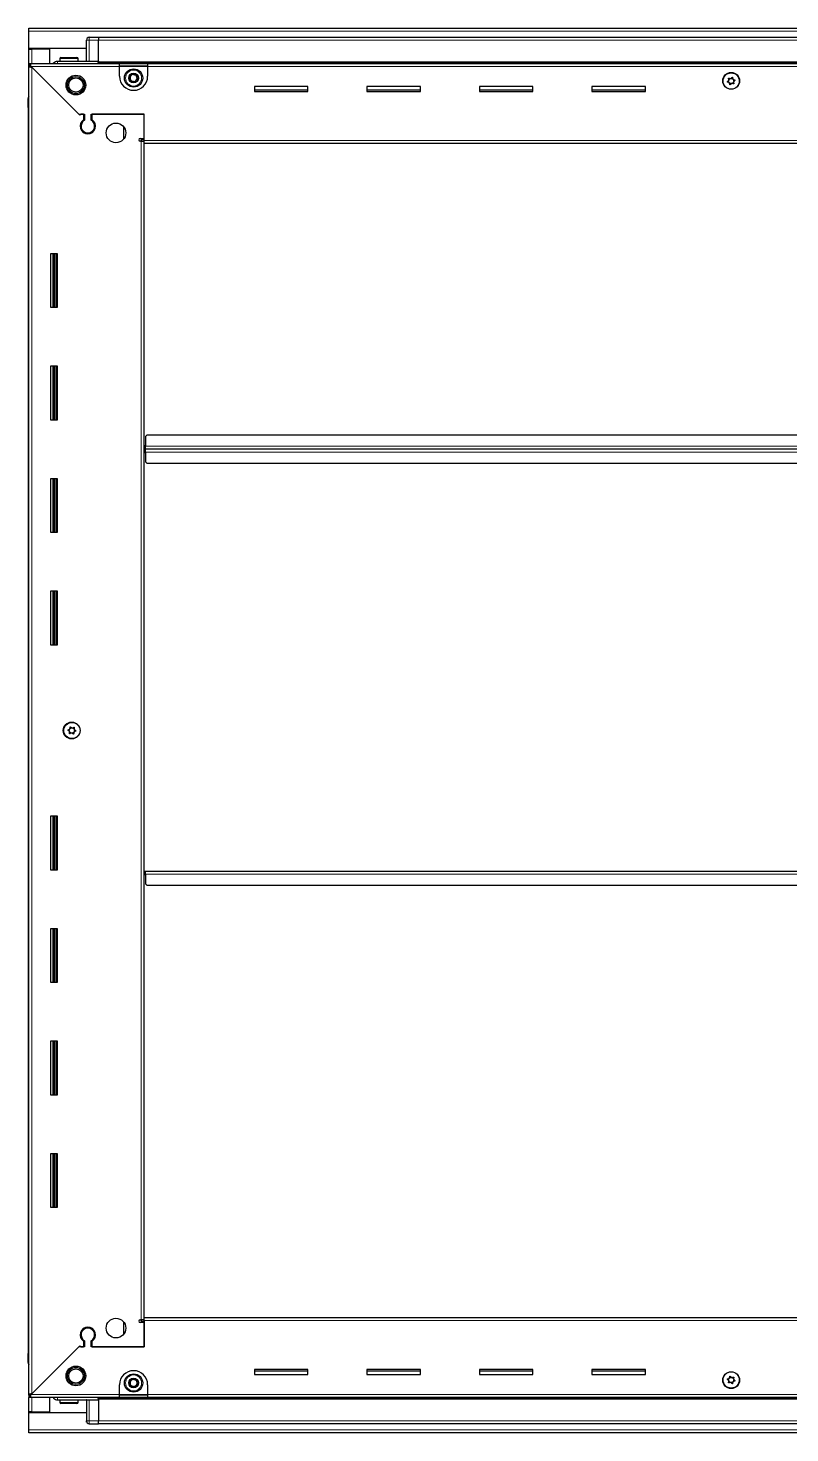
# Model space of a CAD drawing. Header units: millimetres. Extents: x -659 to 3179, y -1210 to 1460.
# Drawn here: x 2096 to 2638, y 274 to 1273 of the extents above; entities that cross this region are included whole.
import ezdxf

# ---------------------------------------------------------------- set-up
doc = ezdxf.new("R2010")
doc.units = ezdxf.units.MM

msp = doc.modelspace()

# ---------------------------------------------------------------- linework, layer by layer
at = {"color": 7, "linetype": 'Continuous', "lineweight": 25}
for p, q in [((2096.43, 1270.73), (2096.43, 1272.83)), ((2096.43, 1272.83), (3095.43, 1272.83)), ((2096.43, 1258.33), (2096.43, 1270.73)), ((2137.43, 1249.33), (2137.43, 1264.33)), ((2138.11, 1265.83), (2138.11, 1265.83)), ((2139.43, 1266.33), (2145.93, 1266.33)), ((2139.43, 1266.33), (2145.93, 1266.33)), ((2145.93, 1266.33), (2145.93, 1266.33)), ((2145.93, 1266.33), (2145.93, 1266.33)), ((2145.93, 1266.33), (2145.93, 1264.33)), ((3045.93, 1266.18), (2145.93, 1266.18)), ((2145.93, 1249.33), (2145.93, 1264.33)), ((2137.43, 1258.33), (2096.43, 1258.33)), ((2096.43, 1257.83), (2096.43, 1258.33)), ((2096.43, 1247.58), (2096.43, 1257.83)), ((2096.43, 1257.83), (2098.53, 1257.83)), ((2097.93, 1257.83), (2097.93, 1258.33)), ((2111.43, 1257.83), (2098.53, 1257.83)), ((2111.43, 1247.58), (2111.43, 1257.83)), ((2116.93, 1249.33), (2145.93, 1249.33)), ((2118.43, 1251.23), (2118.43, 1249.33)), ((2119.23, 1252.03), (2130.63, 1252.03)), ((2131.43, 1249.33), (2131.43, 1251.23)), ((2145.85, 1247.58), (2145.93, 1249.3)), ((2145.93, 1249.33), (2145.93, 1248.83)), ((2096.43, 1246.08), (2096.43, 1247.58)), ((2096.43, 1247.58), (2097.43, 1247.58)), ((2096.43, 1245.58), (2096.43, 1246.08)), ((2096.43, 1246.08), (2097.43, 1246.08)), ((2096.43, 301.08), (2096.43, 1245.58)), ((2097.93, 1245.58), (2096.43, 1245.58)), ((2097.43, 1247.58), (2160.93, 1247.58)), ((2097.43, 1246.08), (2097.43, 1247.58)), ((2098.03, 1245.48), (2131.93, 1211.58)), ((2132.63, 1210.88), (2098.53, 1244.98)), ((2145.93, 1248.18), (3045.93, 1248.18)), ((2160.93, 1245.48), (2160.93, 1247.58)), ((2160.93, 1247.58), (2180.93, 1247.58)), ((2160.93, 1246.08), (2180.93, 1246.08)), ((2160.93, 1238.58), (2160.93, 1245.48)), ((2180.93, 1247.58), (3010.93, 1247.58)), ((2180.93, 1247.58), (2180.93, 1245.48)), ((2180.93, 1245.48), (2180.93, 1238.58)), ((2294.93, 1231.33), (2256.93, 1231.33)), ((2256.93, 1231.33), (2256.93, 1227.83)), ((2294.93, 1227.83), (2294.93, 1231.33)), ((2374.93, 1231.33), (2336.93, 1231.33)), ((2336.93, 1231.33), (2336.93, 1227.83)), ((2374.93, 1227.83), (2374.93, 1231.33)), ((2454.93, 1231.33), (2416.93, 1231.33)), ((2416.93, 1231.33), (2416.93, 1227.83)), ((2454.93, 1227.83), (2454.93, 1231.33)), ((2534.93, 1231.33), (2496.93, 1231.33)), ((2496.93, 1231.33), (2496.93, 1227.83)), ((2534.93, 1227.83), (2534.93, 1231.33)), ((2095.93, 1222.83), (2095.93, 1216.33)), ((2095.93, 1216.33), (2095.93, 1222.83)), ((2294.93, 1228.58), (2256.93, 1228.58)), ((2256.93, 1227.83), (2294.93, 1227.83)), ((2374.93, 1228.58), (2336.93, 1228.58)), ((2336.93, 1227.83), (2374.93, 1227.83)), ((2454.93, 1228.58), (2416.93, 1228.58)), ((2416.93, 1227.83), (2454.93, 1227.83)), ((2534.93, 1228.58), (2496.93, 1228.58)), ((2496.93, 1227.83), (2534.93, 1227.83)), ((2095.93, 1216.33), (2095.93, 1216.33)), ((2096.43, 1216.33), (2095.93, 1216.33)), ((2096.08, 1216.33), (2096.08, 330.33)), ((2131.93, 1211.58), (2136.13, 1211.58)), ((2133.33, 1211.58), (2132.63, 1210.88)), ((2135.43, 1211.58), (2133.33, 1211.58)), ((2135.43, 1211.58), (2135.43, 1207.69)), ((2136.13, 1211.58), (2136.13, 1207.29)), ((2140.73, 1211.58), (2178.43, 1211.58)), ((2140.73, 1207.29), (2140.73, 1211.58)), ((2141.43, 1207.69), (2141.43, 1211.58)), ((2178.43, 1211.58), (2141.43, 1211.58)), ((2178.43, 1194.33), (2178.43, 1211.58)), ((2178.43, 1192.93), (2178.43, 1211.58)), ((2163.93, 1194), (2163.93, 1202.66)), ((2136.43, 1198.72), (2136.43, 1197.96)), ((2175.58, 1194.33), (2178.43, 1194.33)), ((2176.33, 1192.33), (2175.58, 1192.33)), ((2176.33, 1192.33), (2178.43, 1192.33)), ((2178.43, 1193.33), (2176.43, 1193.33)), ((2176.43, 1193.33), (2176.43, 1192.33)), ((2178.43, 1190.83), (2178.43, 1192.93)), ((2178.43, 355.83), (2178.43, 1190.83)), ((3013.43, 1190.83), (2178.43, 1190.83)), ((2116.93, 1112.33), (2111.93, 1112.33)), ((2111.93, 1112.33), (2111.93, 1074.33)), ((2114.08, 1074.33), (2114.08, 1112.33)), ((2115.87, 1074.33), (2115.87, 1112.33)), ((2115.91, 1074.33), (2115.91, 1112.33)), ((2116.93, 1074.33), (2116.93, 1112.33)), ((2111.93, 1074.33), (2116.93, 1074.33)), ((2116.93, 1032.33), (2111.93, 1032.33)), ((2111.93, 1032.33), (2111.93, 994.33)), ((2114.08, 994.33), (2114.08, 1032.33)), ((2115.87, 994.33), (2115.87, 1032.33)), ((2115.91, 994.33), (2115.91, 1032.33)), ((2116.93, 994.33), (2116.93, 1032.33)), ((2111.93, 994.33), (2116.93, 994.33)), ((2180.43, 983.33), (2179.43, 982.33)), ((2179.43, 982.33), (2179.43, 975.43)), ((3011.43, 983.33), (2180.43, 983.33)), ((2179.18, 973.33), (2178.43, 973.33)), ((2179.43, 976.18), (2179.18, 976.18)), ((2179.18, 976.18), (2179.18, 973.33)), ((2179.18, 973.33), (2179.18, 970.48)), ((2179.18, 970.48), (2179.43, 970.48)), ((2179.43, 973.33), (2179.43, 975.43)), ((2179.43, 971.23), (2179.43, 973.33)), ((3012.43, 973.33), (2179.43, 973.33)), ((2179.43, 971.23), (2179.43, 964.33)), ((2179.43, 964.33), (2180.43, 963.33)), ((2180.43, 963.33), (3011.43, 963.33)), ((2116.93, 952.33), (2111.93, 952.33)), ((2111.93, 952.33), (2111.93, 914.33)), ((2114.08, 914.33), (2114.08, 952.33)), ((2115.87, 914.33), (2115.87, 952.33)), ((2115.91, 914.33), (2115.91, 952.33)), ((2116.93, 914.33), (2116.93, 952.33)), ((2111.93, 914.33), (2116.93, 914.33)), ((2116.93, 872.33), (2111.93, 872.33)), ((2111.93, 872.33), (2111.93, 834.33)), ((2114.08, 834.33), (2114.08, 872.33)), ((2115.87, 834.33), (2115.87, 872.33)), ((2115.91, 834.33), (2115.91, 872.33)), ((2116.93, 834.33), (2116.93, 872.33)), ((2111.93, 834.33), (2116.93, 834.33)), ((2116.93, 712.33), (2111.93, 712.33)), ((2111.93, 712.33), (2111.93, 674.33)), ((2114.08, 674.33), (2114.08, 712.33)), ((2115.87, 674.33), (2115.87, 712.33)), ((2115.91, 674.33), (2115.91, 712.33)), ((2116.93, 674.33), (2116.93, 712.33)), ((2111.93, 674.33), (2116.93, 674.33)), ((2178.43, 673.33), (2179.18, 673.33)), ((2179.18, 673.33), (2179.18, 670.48)), ((2179.18, 670.48), (2179.43, 670.48)), ((2179.43, 673.33), (3012.43, 673.33)), ((2179.43, 671.23), (2179.43, 673.33)), ((2179.43, 671.23), (2179.43, 664.33)), ((2179.43, 664.33), (2180.43, 663.33)), ((2180.43, 663.33), (3011.43, 663.33)), ((2116.93, 632.33), (2111.93, 632.33)), ((2111.93, 632.33), (2111.93, 594.33)), ((2114.08, 594.33), (2114.08, 632.33)), ((2115.87, 594.33), (2115.87, 632.33)), ((2115.91, 594.33), (2115.91, 632.33)), ((2116.93, 594.33), (2116.93, 632.33)), ((2111.93, 594.33), (2116.93, 594.33)), ((2116.93, 552.33), (2111.93, 552.33)), ((2111.93, 552.33), (2111.93, 514.33)), ((2114.08, 514.33), (2114.08, 552.33)), ((2115.87, 514.33), (2115.87, 552.33)), ((2115.91, 514.33), (2115.91, 552.33)), ((2116.93, 514.33), (2116.93, 552.33)), ((2111.93, 514.33), (2116.93, 514.33)), ((2116.93, 472.33), (2111.93, 472.33)), ((2111.93, 472.33), (2111.93, 434.33)), ((2114.08, 434.33), (2114.08, 472.33)), ((2115.87, 434.33), (2115.87, 472.33)), ((2115.91, 434.33), (2115.91, 472.33)), ((2116.93, 434.33), (2116.93, 472.33)), ((2111.93, 434.33), (2116.93, 434.33)), ((2163.93, 344), (2163.93, 352.66)), ((2175.58, 354.33), (2176.33, 354.33)), ((2178.43, 352.33), (2175.58, 352.33)), ((2178.43, 354.33), (2176.33, 354.33)), ((2176.43, 354.33), (2176.43, 353.33)), ((2176.43, 353.33), (2178.43, 353.33)), ((2178.43, 353.73), (2178.43, 355.83)), ((2178.43, 355.83), (3013.43, 355.83)), ((2178.43, 353.73), (2178.43, 335.08)), ((2178.43, 335.08), (2178.43, 352.33)), ((2136.43, 348.7), (2136.43, 347.94)), ((2095.93, 323.83), (2095.93, 330.33)), ((2095.93, 330.33), (2095.93, 330.33)), ((2095.93, 330.33), (2095.93, 330.33)), ((2095.93, 330.33), (2095.93, 323.83)), ((2096.43, 330.33), (2095.93, 330.33)), ((2131.93, 335.08), (2098.03, 301.18)), ((2098.53, 301.68), (2132.63, 335.78)), ((2136.13, 335.08), (2131.93, 335.08)), ((2132.63, 335.78), (2133.33, 335.08)), ((2133.33, 335.08), (2135.43, 335.08)), ((2135.43, 338.97), (2135.43, 335.08)), ((2136.13, 339.37), (2136.13, 335.08)), ((2140.73, 335.08), (2140.73, 339.37)), ((2178.43, 335.08), (2140.73, 335.08)), ((2141.43, 335.08), (2141.43, 338.97)), ((2141.43, 335.08), (2178.43, 335.08)), ((2096.43, 322.51), (2096.43, 322.51)), ((2294.93, 318.83), (2256.93, 318.83)), ((2256.93, 318.83), (2256.93, 315.33)), ((2256.93, 318.08), (2294.93, 318.08)), ((2256.93, 315.33), (2294.93, 315.33)), ((2294.93, 315.33), (2294.93, 318.83)), ((2374.93, 318.83), (2336.93, 318.83)), ((2336.93, 318.83), (2336.93, 315.33)), ((2336.93, 318.08), (2374.93, 318.08)), ((2336.93, 315.33), (2374.93, 315.33)), ((2374.93, 315.33), (2374.93, 318.83)), ((2454.93, 318.83), (2416.93, 318.83)), ((2416.93, 318.83), (2416.93, 315.33)), ((2416.93, 318.08), (2454.93, 318.08)), ((2416.93, 315.33), (2454.93, 315.33)), ((2454.93, 315.33), (2454.93, 318.83)), ((2534.93, 318.83), (2496.93, 318.83)), ((2496.93, 318.83), (2496.93, 315.33)), ((2496.93, 318.08), (2534.93, 318.08)), ((2496.93, 315.33), (2534.93, 315.33)), ((2534.93, 315.33), (2534.93, 318.83)), ((2096.43, 300.58), (2096.43, 301.08)), ((2097.93, 301.08), (2096.43, 301.08)), ((2096.43, 300.58), (2096.43, 299.08)), ((2097.43, 300.58), (2096.43, 300.58)), ((2097.43, 300.58), (2097.43, 299.08)), ((2160.93, 301.18), (2160.93, 308.08)), ((2160.93, 299.08), (2160.93, 301.18)), ((2180.93, 300.58), (2160.93, 300.58)), ((2180.93, 308.08), (2180.93, 301.18)), ((2180.93, 301.18), (2180.93, 299.08)), ((2096.43, 288.83), (2096.43, 299.08)), ((2097.43, 299.08), (2096.43, 299.08)), ((2160.93, 299.08), (2097.43, 299.08)), ((2111.43, 288.83), (2111.43, 299.08)), ((2116.93, 297.33), (2145.93, 297.33)), ((2118.43, 297.33), (2118.43, 295.43)), ((2123, 294.63), (2119.23, 294.63)), ((2130.63, 294.63), (2123, 294.63)), ((2131.43, 295.43), (2131.43, 297.33)), ((2137.43, 297.33), (2137.43, 282.33)), ((2145.93, 297.36), (2145.85, 299.08)), ((3045.93, 298.48), (2145.93, 298.48)), ((2145.93, 297.33), (2145.93, 297.83)), ((2145.93, 297.33), (2145.93, 282.33)), ((2180.93, 299.08), (2160.93, 299.08)), ((3010.93, 299.08), (2180.93, 299.08)), ((2098.53, 288.83), (2096.43, 288.83)), ((2096.43, 288.33), (2096.43, 288.83)), ((2096.43, 275.93), (2096.43, 288.33)), ((2096.43, 288.33), (2137.43, 288.33)), ((2097.93, 288.33), (2097.93, 288.83)), ((2098.53, 288.83), (2111.43, 288.83)), ((2137.43, 282.33), (2137.43, 282.33)), ((2139.43, 280.33), (2145.93, 280.33)), ((2139.43, 280.33), (2145.93, 280.33)), ((2145.93, 280.33), (2145.93, 282.33)), ((2145.93, 280.48), (3045.93, 280.48)), ((2145.93, 280.33), (2145.93, 280.33)), ((2096.43, 273.83), (2096.43, 275.93)), ((3095.43, 273.83), (2096.43, 273.83))]:
    msp.add_line(p, q, dxfattribs=at)
at = {"color": 8, "linetype": 'Continuous', "lineweight": 18}
for p, q in [((3095.43, 1270.73), (2096.43, 1270.73)), ((2137.43, 1264.33), (2139.43, 1264.33)), ((2139.43, 1266.33), (2139.43, 1264.33)), ((2139.43, 1264.33), (2139.43, 1249.33)), ((2145.93, 1264.33), (2139.43, 1264.33)), ((3045.93, 1264.18), (2145.93, 1264.18)), ((2098.53, 1257.83), (2098.53, 1258.33)), ((2098.53, 1247.58), (2098.53, 1257.83)), ((2118.43, 1251.23), (2131.43, 1251.23)), ((3045.93, 1248.83), (2145.93, 1248.83)), ((2160.93, 1245.48), (2098.03, 1245.48)), ((2098.53, 1244.98), (2098.53, 301.68)), ((3045.93, 1247.59), (2145.93, 1247.59)), ((2160.93, 1245.48), (2180.93, 1245.48)), ((3010.93, 1245.48), (2180.93, 1245.48)), ((2096.43, 1222.83), (2095.93, 1222.83)), ((2176.33, 354.33), (2176.33, 1192.33)), ((2178.43, 1192.93), (3013.43, 1192.93)), ((2113.43, 1112.33), (2113.43, 1074.33)), ((2114.66, 1112.33), (2114.66, 1074.33)), ((2113.43, 1032.33), (2113.43, 994.33)), ((2114.66, 1032.33), (2114.66, 994.33)), ((3012.43, 975.43), (2179.43, 975.43)), ((2179.43, 971.23), (3012.43, 971.23)), ((2113.43, 952.33), (2113.43, 914.33)), ((2114.66, 952.33), (2114.66, 914.33)), ((2113.43, 872.33), (2113.43, 834.33)), ((2114.66, 872.33), (2114.66, 834.33)), ((2113.43, 712.33), (2113.43, 674.33)), ((2114.66, 712.33), (2114.66, 674.33)), ((2179.43, 671.23), (3012.43, 671.23)), ((2113.43, 632.33), (2113.43, 594.33)), ((2114.66, 632.33), (2114.66, 594.33)), ((2113.43, 552.33), (2113.43, 514.33)), ((2114.66, 552.33), (2114.66, 514.33)), ((2113.43, 472.33), (2113.43, 434.33)), ((2114.66, 472.33), (2114.66, 434.33)), ((3013.43, 353.73), (2178.43, 353.73)), ((2096.43, 323.83), (2095.93, 323.83)), ((2098.03, 301.18), (2160.93, 301.18)), ((2180.93, 301.18), (2160.93, 301.18)), ((2180.93, 301.18), (3010.93, 301.18)), ((2098.53, 288.83), (2098.53, 299.08)), ((2122.73, 295.43), (2118.43, 295.43)), ((2131.43, 295.43), (2122.73, 295.43)), ((2139.43, 282.33), (2139.43, 297.33)), ((2145.93, 299.07), (3045.93, 299.07)), ((2145.93, 297.83), (3045.93, 297.83)), ((2098.53, 288.33), (2098.53, 288.83)), ((2137.43, 282.33), (2139.43, 282.33)), ((2145.93, 282.33), (2139.43, 282.33)), ((2139.43, 280.33), (2139.43, 282.33)), ((2145.93, 282.48), (3045.93, 282.48)), ((3095.43, 275.93), (2096.43, 275.93))]:
    msp.add_line(p, q, dxfattribs=at)
at = {"color": 7, "linetype": 'Continuous', "lineweight": 25, "flags": 128}
msp.add_lwpolyline([(2137.58, 281.58), (2137.47, 281.94), (2137.43, 282.33)], dxfattribs=at)
at = {"color": 7, "linetype": 'Continuous', "lineweight": 25}
for centre, radius in [((2129.93, 1232.33), 7), ((2170.93, 1237.33), 6.5), ((2170.93, 1237.33), 3.46), ((2595.93, 1235.33), 6), ((2595.93, 1235.18), 5.78), ((2129.93, 1232.33), 6.03), ((2129.93, 1232.33), 5.1), ((2595.93, 1235.18), 1.85), ((2158.43, 1198.33), 7), ((2126.93, 773.33), 6), ((2127.08, 773.33), 5.78), ((2127.08, 773.33), 1.85), ((2158.43, 348.33), 7), ((2129.93, 314.33), 7), ((2129.93, 314.33), 6.03), ((2129.93, 314.33), 5.1), ((2170.93, 309.33), 6.5), ((2170.93, 309.33), 3.46), ((2595.93, 311.33), 6), ((2595.93, 311.48), 5.78), ((2595.93, 311.48), 1.85)]:
    msp.add_circle(centre, radius, dxfattribs=at)
at = {"color": 8, "linetype": 'Continuous', "lineweight": 18}
for centre in [(2170.93, 1237.33), (2170.93, 309.33)]:
    msp.add_circle(centre, 5.7, dxfattribs=at)
at = {"color": 7, "linetype": 'Continuous', "lineweight": 25}
for centre, radius, start, end in [((2139.43, 1264.33), 2, 90, 180), ((2119.23, 1251.23), 0.8, 90, 180), ((2130.63, 1251.23), 0.8, 0, 90), ((2137.23, 1249.53), 0.2, 270, 0), ((2170.93, 1237.33), 2.5, 134.01559, 194.01559), ((2170.93, 1237.33), 2.5, 74.01559, 134.01559), ((2170.93, 1237.33), 2.5, 14.01559, 74.01559), ((2170.93, 1238.58), 10, 180, 270), ((2170.93, 1237.33), 2.5, 194.01559, 254.01559), ((2170.93, 1237.33), 2.5, 254.01559, 314.01559), ((2170.93, 1238.58), 10, 270, 0), ((2170.93, 1237.33), 2.5, 314.01559, 14.01559), ((2097.93, 1222.83), 2, 138.59038, 180), ((2138.43, 1203.08), 5.5, 123.05573, 56.94427), ((2138.43, 1203.08), 4.8, 118.63099, 61.36901), ((2175.58, 1193.33), 1, 90, 270), ((2175.58, 353.33), 1, 90, 270), ((2138.43, 343.58), 5.5, 303.05573, 236.94427), ((2138.43, 343.58), 4.8, 298.63099, 241.36901), ((2097.93, 323.83), 2, 180, 199.56674), ((2097.93, 323.83), 2, 180, 221.40962), ((2097.93, 323.83), 2, 213.78451, 221.40962), ((2170.93, 308.08), 10, 90, 180), ((2170.93, 309.33), 2.5, 127.47401, 187.47401), ((2170.93, 309.33), 2.5, 67.47401, 127.47401), ((2170.93, 308.08), 10, 0, 90), ((2170.93, 309.33), 2.5, 7.47401, 67.47401), ((2170.93, 309.33), 2.5, 187.47401, 247.47401), ((2170.93, 309.33), 2.5, 247.47401, 307.47401), ((2170.93, 309.33), 2.5, 307.47401, 7.47401), ((2119.23, 295.43), 0.8, 180, 270), ((2130.63, 295.43), 0.8, 270, 0), ((2137.23, 297.13), 0.2, 0, 90), ((2139.43, 282.33), 2, 180, 270)]:
    msp.add_arc(centre, radius, start, end, dxfattribs=at)
for points, knots in [([(2113.71, 1247.58), (2113.83, 1247.78), (2114.22, 1248.43), (2115.37, 1249.14), (2116.41, 1249.27), (2116.93, 1249.33)], [0, 0, 0, 0, 0.18225, 0.591125, 1, 1, 1, 1]), ([(2145.93, 1249.33), (2145.93, 1249.29), (2145.93, 1249.22), (2145.93, 1248.6), (2145.93, 1248.02), (2145.93, 1247.62), (2145.93, 1247.59)], [0, 0, 0, 0, 0.324279, 0.648558, 0.972836, 1, 1, 1, 1]), ([(2096.43, 1245.58), (2096.46, 1245.53), (2096.51, 1245.44), (2096.9, 1245.31), (2097.46, 1245.18), (2098.04, 1245.07), (2098.4, 1245), (2098.53, 1244.98)], [0, 0, 0, 0, 0.230255, 0.448522, 0.666786, 0.88505, 1, 1, 1, 1]), ([(2098.03, 1245.48), (2097.98, 1245.73), (2097.89, 1246.23), (2097.76, 1246.87), (2097.63, 1247.33), (2097.52, 1247.55), (2097.45, 1247.57), (2097.43, 1247.58)], [0, 0, 0, 0, 0.230255, 0.448522, 0.666786, 0.88505, 1, 1, 1, 1]), ([(2168.15, 1238.12), (2168.52, 1238.48), (2169.22, 1239.15), (2169.91, 1239.82), (2170.23, 1240.13)], [0, 0, 0, 0, 0.534686, 1, 1, 1, 1]), ([(2170.23, 1240.13), (2170.73, 1239.99), (2171.65, 1239.72), (2172.58, 1239.46), (2173, 1239.34)], [0, 0, 0, 0, 0.534686, 1, 1, 1, 1]), ([(2173, 1239.34), (2173.04, 1239.21), (2173.18, 1238.63), (2173.42, 1237.67), (2173.62, 1236.87), (2173.7, 1236.53)], [0, 0, 0, 0, 0.133125, 0.637099, 1, 1, 1, 1]), ([(2168.85, 1235.32), (2168.77, 1235.66), (2168.57, 1236.46), (2168.33, 1237.42), (2168.18, 1238), (2168.15, 1238.12)], [0, 0, 0, 0, 0.362901, 0.866875, 1, 1, 1, 1]), ([(2171.63, 1234.53), (2171.13, 1234.67), (2170.2, 1234.94), (2169.28, 1235.2), (2168.85, 1235.32)], [0, 0, 0, 0, 0.534686, 1, 1, 1, 1]), ([(2173.7, 1236.53), (2173.33, 1236.18), (2172.64, 1235.51), (2171.95, 1234.84), (2171.63, 1234.53)], [0, 0, 0, 0, 0.534686, 1, 1, 1, 1]), ([(2594.04, 1237.25), (2594.04, 1237.24), (2594.02, 1237.22), (2594.01, 1237.16), (2594.02, 1237.02), (2594.12, 1236.64), (2594.26, 1236.12), (2594.09, 1235.51), (2593.73, 1235.14), (2593.43, 1234.89), (2593.25, 1234.73), (2593.2, 1234.65), (2593.19, 1234.61), (2593.19, 1234.57), (2593.21, 1234.55), (2593.26, 1234.5), (2593.51, 1234.4), (2593.98, 1234.3), (2594.62, 1233.98), (2594.87, 1233.32), (2594.93, 1232.85), (2595, 1232.59), (2595.04, 1232.53), (2595.07, 1232.51), (2595.1, 1232.51), (2595.13, 1232.51), (2595.17, 1232.53), (2595.24, 1232.57), (2595.41, 1232.72), (2595.68, 1233), (2596.08, 1233.32), (2596.71, 1233.43), (2597.22, 1233.24), (2597.58, 1233.11), (2597.73, 1233.08), (2597.79, 1233.09), (2597.82, 1233.11), (2597.84, 1233.14), (2597.85, 1233.2), (2597.84, 1233.34), (2597.74, 1233.72), (2597.6, 1234.24), (2597.77, 1234.85), (2598.13, 1235.22), (2598.43, 1235.47), (2598.6, 1235.63), (2598.66, 1235.71), (2598.67, 1235.75), (2598.66, 1235.79), (2598.65, 1235.81), (2598.59, 1235.86), (2598.34, 1235.96), (2597.88, 1236.06), (2597.24, 1236.37), (2596.99, 1237.04), (2596.93, 1237.51), (2596.86, 1237.77), (2596.81, 1237.83), (2596.79, 1237.85), (2596.76, 1237.85), (2596.72, 1237.85), (2596.68, 1237.83), (2596.61, 1237.78), (2596.45, 1237.63), (2596.18, 1237.36), (2595.77, 1237.04), (2595.15, 1236.93), (2594.64, 1237.12), (2594.27, 1237.25), (2594.13, 1237.28), (2594.07, 1237.27), (2594.05, 1237.26), (2594.04, 1237.25)], [0, 0, 0, 0, 0.002009, 0.00442, 0.009365, 0.025528, 0.067705, 0.095786, 0.124646, 0.150342, 0.160519, 0.163394, 0.165697, 0.167245, 0.168874, 0.17077, 0.178606, 0.211994, 0.249994, 0.287995, 0.321383, 0.329219, 0.331115, 0.332744, 0.334292, 0.336217, 0.338535, 0.341318, 0.349662, 0.375358, 0.404217, 0.432298, 0.474475, 0.490639, 0.496669, 0.49844, 0.5, 0.502009, 0.50442, 0.509365, 0.525528, 0.567705, 0.595786, 0.624646, 0.650342, 0.660519, 0.663394, 0.665697, 0.667245, 0.668874, 0.67077, 0.678606, 0.711994, 0.749994, 0.787995, 0.821383, 0.829219, 0.831115, 0.832744, 0.834292, 0.836217, 0.838535, 0.841318, 0.849662, 0.875358, 0.904217, 0.932298, 0.974475, 0.990639, 0.996669, 0.99844, 1, 1, 1, 1]), ([(2128.71, 775.6), (2128.7, 775.61), (2128.68, 775.62), (2128.62, 775.62), (2128.48, 775.58), (2128.14, 775.4), (2127.65, 775.16), (2127.02, 775.2), (2126.58, 775.47), (2126.28, 775.72), (2126.08, 775.85), (2125.99, 775.89), (2125.95, 775.89), (2125.92, 775.88), (2125.9, 775.86), (2125.86, 775.8), (2125.82, 775.53), (2125.81, 775.06), (2125.64, 774.37), (2125.04, 773.98), (2124.59, 773.83), (2124.35, 773.7), (2124.31, 773.65), (2124.29, 773.62), (2124.29, 773.59), (2124.31, 773.56), (2124.33, 773.52), (2124.39, 773.46), (2124.57, 773.33), (2124.89, 773.12), (2125.29, 772.79), (2125.53, 772.2), (2125.45, 771.67), (2125.39, 771.28), (2125.4, 771.13), (2125.42, 771.08), (2125.44, 771.05), (2125.48, 771.04), (2125.54, 771.04), (2125.68, 771.08), (2126.02, 771.26), (2126.5, 771.5), (2127.14, 771.46), (2127.57, 771.19), (2127.88, 770.94), (2128.08, 770.81), (2128.16, 770.77), (2128.21, 770.77), (2128.24, 770.78), (2128.26, 770.8), (2128.3, 770.86), (2128.34, 771.13), (2128.35, 771.6), (2128.52, 772.29), (2129.12, 772.68), (2129.57, 772.83), (2129.8, 772.96), (2129.85, 773.01), (2129.86, 773.04), (2129.87, 773.07), (2129.85, 773.1), (2129.83, 773.14), (2129.77, 773.2), (2129.59, 773.33), (2129.27, 773.54), (2128.87, 773.87), (2128.63, 774.45), (2128.71, 774.99), (2128.76, 775.38), (2128.76, 775.53), (2128.74, 775.58), (2128.72, 775.6), (2128.71, 775.6)], [0, 0, 0, 0, 0.002009, 0.00442, 0.009365, 0.025528, 0.067705, 0.095786, 0.124646, 0.150342, 0.160519, 0.163394, 0.165697, 0.167245, 0.168874, 0.17077, 0.178606, 0.211994, 0.249994, 0.287995, 0.321383, 0.329219, 0.331115, 0.332744, 0.334292, 0.336217, 0.338535, 0.341318, 0.349662, 0.375358, 0.404217, 0.432298, 0.474475, 0.490639, 0.496669, 0.49844, 0.5, 0.502009, 0.50442, 0.509365, 0.525528, 0.567705, 0.595786, 0.624646, 0.650342, 0.660519, 0.663394, 0.665697, 0.667245, 0.668874, 0.67077, 0.678606, 0.711994, 0.749994, 0.787995, 0.821383, 0.829219, 0.831115, 0.832744, 0.834292, 0.836217, 0.838535, 0.841318, 0.849662, 0.875358, 0.904217, 0.932298, 0.974475, 0.990639, 0.996669, 0.99844, 1, 1, 1, 1]), ([(2168.26, 310.44), (2168.36, 310.51), (2168.84, 310.88), (2169.63, 311.48), (2170.28, 311.98), (2170.55, 312.19)], [0, 0, 0, 0, 0.133125, 0.637099, 1, 1, 1, 1]), ([(2168.64, 307.57), (2168.57, 308.08), (2168.45, 309.04), (2168.32, 309.99), (2168.26, 310.44)], [0, 0, 0, 0, 0.534686, 1, 1, 1, 1]), ([(2170.55, 312.19), (2171.03, 311.99), (2171.92, 311.62), (2172.81, 311.26), (2173.22, 311.09)], [0, 0, 0, 0, 0.534686, 1, 1, 1, 1]), ([(2173.22, 311.09), (2173.29, 310.57), (2173.41, 309.62), (2173.54, 308.67), (2173.6, 308.22)], [0, 0, 0, 0, 0.534686, 1, 1, 1, 1]), ([(2594.04, 309.41), (2594.05, 309.4), (2594.08, 309.39), (2594.14, 309.38), (2594.28, 309.41), (2594.64, 309.54), (2595.15, 309.73), (2595.77, 309.62), (2596.18, 309.3), (2596.45, 309.02), (2596.63, 308.86), (2596.71, 308.81), (2596.76, 308.81), (2596.79, 308.81), (2596.81, 308.83), (2596.86, 308.89), (2596.93, 309.15), (2596.99, 309.62), (2597.24, 310.28), (2597.88, 310.6), (2598.34, 310.7), (2598.59, 310.8), (2598.65, 310.85), (2598.66, 310.87), (2598.67, 310.9), (2598.66, 310.94), (2598.64, 310.98), (2598.59, 311.04), (2598.42, 311.2), (2598.13, 311.44), (2597.77, 311.81), (2597.6, 312.42), (2597.74, 312.94), (2597.84, 313.32), (2597.85, 313.47), (2597.83, 313.53), (2597.81, 313.55), (2597.78, 313.57), (2597.72, 313.58), (2597.58, 313.55), (2597.22, 313.42), (2596.71, 313.23), (2596.08, 313.34), (2595.68, 313.66), (2595.4, 313.94), (2595.23, 314.1), (2595.14, 314.14), (2595.1, 314.15), (2595.07, 314.15), (2595.04, 314.13), (2595, 314.07), (2594.93, 313.81), (2594.87, 313.34), (2594.62, 312.67), (2593.98, 312.36), (2593.51, 312.26), (2593.26, 312.16), (2593.21, 312.11), (2593.19, 312.09), (2593.19, 312.06), (2593.2, 312.02), (2593.22, 311.98), (2593.27, 311.92), (2593.44, 311.76), (2593.73, 311.52), (2594.09, 311.15), (2594.26, 310.54), (2594.12, 310.02), (2594.02, 309.64), (2594.01, 309.49), (2594.02, 309.43), (2594.04, 309.42), (2594.04, 309.41)], [0, 0, 0, 0, 0.002009, 0.00442, 0.009365, 0.025528, 0.067705, 0.095786, 0.124646, 0.150342, 0.160519, 0.163394, 0.165697, 0.167245, 0.168874, 0.17077, 0.178606, 0.211994, 0.249994, 0.287995, 0.321383, 0.329219, 0.331115, 0.332744, 0.334292, 0.336217, 0.338535, 0.341318, 0.349662, 0.375358, 0.404217, 0.432298, 0.474475, 0.490639, 0.496669, 0.49844, 0.5, 0.502009, 0.50442, 0.509365, 0.525528, 0.567705, 0.595786, 0.624646, 0.650342, 0.660519, 0.663394, 0.665697, 0.667245, 0.668874, 0.67077, 0.678606, 0.711994, 0.749994, 0.787995, 0.821383, 0.829219, 0.831115, 0.832744, 0.834292, 0.836217, 0.838535, 0.841318, 0.849662, 0.875358, 0.904217, 0.932298, 0.974475, 0.990639, 0.996669, 0.99844, 1, 1, 1, 1]), ([(2098.53, 301.68), (2098.28, 301.63), (2097.78, 301.54), (2097.14, 301.41), (2096.68, 301.28), (2096.46, 301.17), (2096.44, 301.1), (2096.43, 301.08)], [0, 0, 0, 0, 0.230255, 0.448522, 0.666786, 0.88505, 1, 1, 1, 1]), ([(2097.43, 299.08), (2097.47, 299.11), (2097.56, 299.16), (2097.7, 299.55), (2097.83, 300.11), (2097.94, 300.69), (2098.01, 301.05), (2098.03, 301.18)], [0, 0, 0, 0, 0.230255, 0.448522, 0.666786, 0.88505, 1, 1, 1, 1]), ([(2171.3, 306.47), (2170.83, 306.66), (2169.94, 307.03), (2169.05, 307.4), (2168.64, 307.57)], [0, 0, 0, 0, 0.5346859, 1, 1, 1, 1]), ([(2173.6, 308.22), (2173.32, 308.01), (2172.67, 307.51), (2171.88, 306.91), (2171.4, 306.54), (2171.3, 306.47)], [0, 0, 0, 0, 0.3629006, 0.8668753, 1, 1, 1, 1]), ([(2113.71, 299.08), (2113.83, 298.88), (2114.22, 298.23), (2115.37, 297.52), (2116.41, 297.39), (2116.93, 297.33)], [0, 0, 0, 0, 0.18225, 0.591125, 1, 1, 1, 1]), ([(2145.93, 297.33), (2145.93, 297.37), (2145.93, 297.44), (2145.93, 298.06), (2145.93, 298.64), (2145.93, 299.04), (2145.93, 299.08)], [0, 0, 0, 0, 0.3229095, 0.6458191, 0.9687286, 1, 1, 1, 1])]:
    msp.add_open_spline(points, degree=3, knots=knots, dxfattribs=at)
at = {"color": 8, "linetype": 'Continuous', "lineweight": 18}
for points in [[(2116.93, 1249.33), (2116.93, 1249.28), (2116.93, 1249.21), (2116.93, 1248.78), (2116.93, 1248.32), (2116.93, 1247.91), (2116.93, 1247.64), (2116.93, 1247.58)], [(2116.93, 297.33), (2116.93, 297.38), (2116.93, 297.45), (2116.93, 297.88), (2116.93, 298.34), (2116.93, 298.75), (2116.93, 299.02), (2116.93, 299.08)]]:
    msp.add_open_spline(points, degree=3, knots=[0, 0, 0, 0, 0.359753, 0.553414, 0.751185, 0.948956, 1, 1, 1, 1], dxfattribs=at)
at = {"color": 7, "linetype": 'Continuous', "lineweight": 25}
for points in [[(2098.03, 1245.48), (2097.98, 1245.56), (2097.88, 1245.72), (2097.73, 1245.91), (2097.58, 1246.05), (2097.48, 1246.07), (2097.43, 1246.08)], [(2097.93, 1245.58), (2097.94, 1245.53), (2097.96, 1245.43), (2098.09, 1245.28), (2098.29, 1245.13), (2098.45, 1245.03), (2098.53, 1244.98)], [(2097.43, 300.58), (2097.48, 300.59), (2097.58, 300.61), (2097.73, 300.75), (2097.88, 300.94), (2097.98, 301.1), (2098.03, 301.18)], [(2098.53, 301.68), (2098.45, 301.63), (2098.29, 301.53), (2098.09, 301.38), (2097.96, 301.23), (2097.94, 301.13), (2097.93, 301.08)]]:
    msp.add_open_spline(points, degree=3, dxfattribs=at)

doc.saveas('drawing.dxf')
